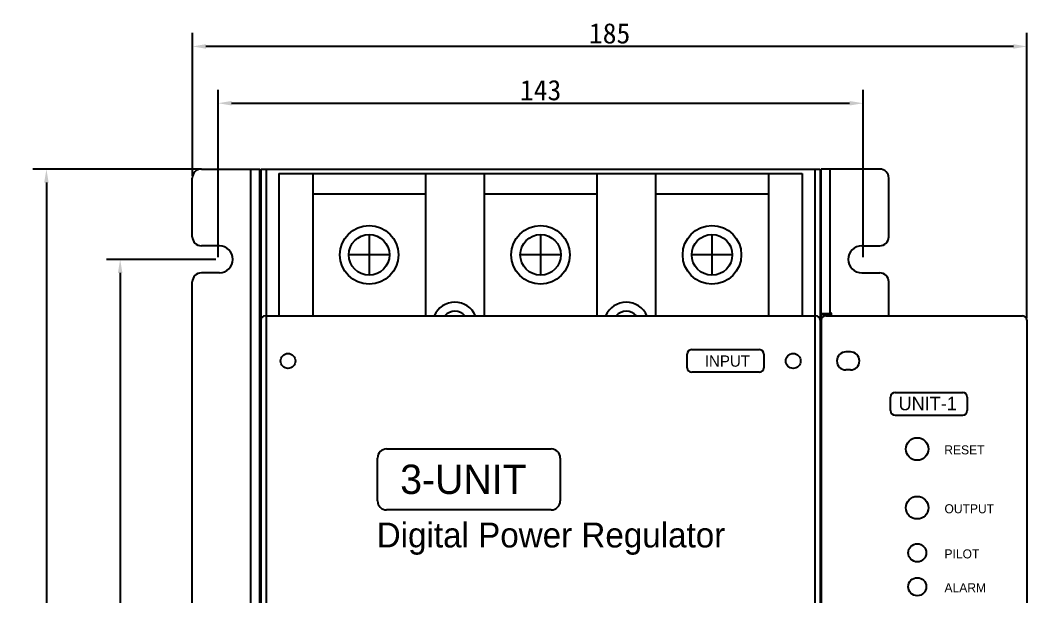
# Model space of a CAD drawing. Header units: millimetres. Extents: x 509 to 2635, y 363 to 1089.
# Drawn here: x 1824.3 to 2047.4, y 771.3 to 899 of the extents above; entities that cross this region are included whole.
import ezdxf

# ---------------------------------------------------------------- set-up
doc = ezdxf.new("R2010")
doc.units = ezdxf.units.MM
doc.dimstyles.new('ISO-25', dxfattribs={"dimtxt": 4.5, "dimasz": 3, "dimexe": 3, "dimexo": 0.5, "dimtad": 1, "dimtxsty": 'Standard', "dimcen": 2.5, "dimclrd": 6, "dimclre": 6, "dimclrt": 1, "dimadec": 0, "dimazin": 0, "dimtfac": 1, "dimtmove": 0, "dimatfit": 3, "dimfxl": 3, "dimarcsym": 0})

# ---------------------------------------------------------------- blocks, each defined once
blk = doc.blocks.new('*D8')
at = {"color": 6, "lineweight": -2, "transparency": 16777216}
for p, q in [((1868.15, 846.51), (1868.15, 883.6)), ((2011.15, 846.51), (2011.15, 883.6)), ((1871.15, 880.6), (2008.15, 880.6))]:
    blk.add_line(p, q, dxfattribs=at)
at = {"color": 6, "transparency": 16777216}
for points in [[(1871.15, 881.1), (1871.15, 880.1), (1868.15, 880.6)], [(2008.15, 881.1), (2008.15, 880.1), (2011.15, 880.6)]]:
    blk.add_solid(points, dxfattribs=at)
at = {"layer": 'Defpoints', "color": 0, "transparency": 16777216}
for p in [(2011.15, 880.6), (1868.15, 846.01), (2011.15, 846.01)]:
    blk.add_point(p, dxfattribs=at)
at = {"color": 1, "transparency": 16777216, "insert": (1939.65, 883.47), "char_height": 4.5, "attachment_point": 5}
blk.add_mtext('143', dxfattribs=at)
blk = doc.blocks.new('*D10')
at = {"color": 6, "lineweight": -2, "transparency": 16777216}
for p, q in [((1867.65, 846.01), (1843.45, 846.01)), ((1846.45, 843.01), (1846.45, 629.01)), ((1867.65, 626.01), (1843.45, 626.01))]:
    blk.add_line(p, q, dxfattribs=at)
at = {"color": 6, "transparency": 16777216}
for points in [[(1845.95, 843.01), (1846.95, 843.01), (1846.45, 846.01)], [(1845.95, 629.01), (1846.95, 629.01), (1846.45, 626.01)]]:
    blk.add_solid(points, dxfattribs=at)
at = {"layer": 'Defpoints', "color": 0, "transparency": 16777216}
for p in [(1868.15, 846.01), (1846.45, 626.01), (1868.15, 626.01)]:
    blk.add_point(p, dxfattribs=at)
at = {"color": 1, "transparency": 16777216, "insert": (1843.57, 736.01), "char_height": 4.5, "attachment_point": 5, "rotation": 90}
blk.add_mtext('220', dxfattribs=at)
blk = doc.blocks.new('*D14')
at = {"color": 6, "lineweight": -2, "transparency": 16777216}
for p, q in [((1862.45, 864.51), (1862.45, 896.18)), ((2047.45, 833.01), (2047.45, 896.18)), ((2044.45, 893.18), (1865.45, 893.18))]:
    blk.add_line(p, q, dxfattribs=at)
at = {"color": 6, "transparency": 16777216}
for points in [[(1865.45, 893.68), (1865.45, 892.68), (1862.45, 893.18)], [(2044.45, 893.68), (2044.45, 892.68), (2047.45, 893.18)]]:
    blk.add_solid(points, dxfattribs=at)
at = {"layer": 'Defpoints', "color": 0, "transparency": 16777216}
for p in [(1862.45, 893.18), (1862.45, 864.01), (2047.45, 832.51)]:
    blk.add_point(p, dxfattribs=at)
at = {"color": 1, "transparency": 16777216, "insert": (1954.95, 896.05), "char_height": 4.5, "attachment_point": 5}
blk.add_mtext('185', dxfattribs=at)
blk = doc.blocks.new('*D19')
at = {"color": 6, "lineweight": -2, "transparency": 16777216}
for p, q in [((1863.95, 866.01), (1827.1, 866.01)), ((1830.1, 863.01), (1830.1, 609.01)), ((1863.95, 606.01), (1827.1, 606.01))]:
    blk.add_line(p, q, dxfattribs=at)
at = {"color": 6, "transparency": 16777216}
for points in [[(1829.6, 863.01), (1830.6, 863.01), (1830.1, 866.01)], [(1829.6, 609.01), (1830.6, 609.01), (1830.1, 606.01)]]:
    blk.add_solid(points, dxfattribs=at)
at = {"layer": 'Defpoints', "color": 0, "transparency": 16777216}
for p in [(1864.45, 866.01), (1830.1, 606.01), (1864.45, 606.01)]:
    blk.add_point(p, dxfattribs=at)
at = {"color": 1, "transparency": 16777216, "insert": (1827.23, 736.01), "char_height": 4.5, "attachment_point": 5, "rotation": 90}
blk.add_mtext('260', dxfattribs=at)

msp = doc.modelspace()

# ---------------------------------------------------------------- linework, layer by layer
for p, q in [((1864.448, 866.011), (1877.448, 866.011)), ((1875.448, 606.011), (1875.448, 866.011)), ((1877.448, 606.011), (1877.448, 866.011)), ((1877.648, 866.011), (1877.648, 566.011)), ((1877.648, 866.011), (2001.648, 866.011)), ((1878.848, 866.011), (1878.848, 566.011)), ((2000.448, 866.011), (2000.448, 566.011)), ((2001.648, 866.011), (2001.648, 566.011)), ((2001.848, 606.011), (2001.848, 866.011)), ((2014.848, 866.011), (2001.848, 866.011)), ((2003.848, 834.084), (2003.848, 866.011)), ((1862.448, 851.011), (1862.448, 864.011)), ((1881.648, 865.011), (1997.648, 865.011)), ((1881.648, 865.011), (1881.648, 833.511)), ((1889.148, 865.011), (1889.148, 833.511)), ((1914.148, 865.011), (1914.148, 833.511)), ((1927.148, 865.011), (1927.148, 833.511)), ((1952.148, 865.011), (1952.148, 833.511)), ((1965.148, 865.011), (1965.148, 833.511)), ((1990.148, 865.011), (1990.148, 833.511)), ((1997.648, 865.011), (1997.648, 833.511)), ((2016.848, 851.011), (2016.848, 864.011)), ((1889.148, 860.511), (1914.148, 860.511)), ((1927.148, 860.511), (1952.148, 860.511)), ((1965.148, 860.511), (1990.148, 860.511)), ((1901.648, 851.511), (1901.648, 842.511)), ((1939.648, 851.511), (1939.648, 842.511)), ((1977.648, 851.511), (1977.648, 842.511)), ((1868.448, 849.011), (1864.448, 849.011)), ((2010.848, 849.011), (2014.848, 849.011)), ((1906.148, 847.011), (1897.148, 847.011)), ((1944.148, 847.011), (1935.148, 847.011)), ((1982.148, 847.011), (1973.148, 847.011)), ((1868.448, 843.011), (1864.448, 843.011)), ((2010.848, 843.011), (2014.848, 843.011)), ((1862.448, 631.011), (1862.448, 841.011)), ((2016.848, 833.511), (2016.848, 841.011)), ((2001.848, 834.011), (2003.775, 834.011)), ((2001.848, 833.811), (2003.775, 833.811)), ((2002.848, 833.511), (2046.448, 833.511)), ((1973.145, 826.015), (1988.148, 826.015)), ((1972.145, 822.013), (1972.145, 825.015)), ((1989.148, 825.015), (1989.148, 822.013)), ((2008.348, 825.511), (2007.348, 825.511)), ((2008.348, 821.511), (2007.348, 821.511)), ((1988.148, 821.013), (1973.145, 821.013)), ((2017.246, 812.511), (2017.246, 815.512)), ((2018.246, 816.512), (2033.25, 816.512)), ((2034.25, 815.512), (2034.25, 812.511)), ((2018.246, 811.511), (2033.25, 811.511)), ((1905.513, 804.009), (1942.018, 804.009)), ((1903.513, 792.507), (1903.513, 802.009)), ((1944.018, 802.009), (1944.018, 792.507)), ((1942.018, 790.507), (1905.513, 790.507))]:
    msp.add_line(p, q)
at = {"ltscale": 10}
for p, q in [((1877.648, 599.511), (1877.648, 832.511)), ((1878.648, 833.511), (2000.648, 833.511)), ((2001.648, 832.511), (2001.648, 599.511)), ((2001.848, 832.511), (2001.848, 649.511)), ((2047.448, 832.511), (2047.448, 649.511))]:
    msp.add_line(p, q, dxfattribs=at)
for centre, radius in [((1901.648, 847.011), 6.5), ((1939.648, 847.011), 6.5), ((1977.648, 847.011), 6.5), ((1901.648, 847.011), 4.5), ((1939.648, 847.011), 4.5), ((1977.648, 847.011), 4.5), ((1883.648, 823.511), 1.65), ((1995.648, 823.511), 1.65), ((2023.148, 804.007), 2.5), ((2023.148, 791.007), 2.5), ((2023.148, 781.007), 2), ((2023.148, 773.507), 2)]:
    msp.add_circle(centre, radius)
for centre, radius, start, end in [((1864.448, 864.011), 2, 90, 180), ((2014.848, 864.011), 2, 0, 90), ((1864.448, 851.011), 2, 180, 270), ((2014.848, 851.011), 2, 270, 0), ((1868.448, 846.011), 3, 270, 90), ((2010.848, 846.011), 3, 90, 270), ((1864.448, 841.011), 2, 90, 180), ((2014.848, 841.011), 2, 0, 90), ((1920.648, 831.511), 5, 23.57818, 156.42182), ((1958.648, 831.511), 5, 23.57818, 156.42182), ((1920.648, 831.511), 3, 41.81031, 138.18969), ((1958.648, 831.511), 3, 41.81031, 138.18969), ((2003.948, 833.911), 0.2, 210, 150), ((1973.145, 825.015), 1, 90, 180), ((1988.148, 825.015), 1, 0, 90), ((2007.348, 823.511), 2, 90, 270), ((2008.348, 823.511), 2, 270, 90), ((1973.145, 822.013), 1, 180, 270), ((1988.148, 822.013), 1, 270, 0), ((2018.246, 815.512), 1, 90, 180), ((2033.25, 815.512), 1, 0, 90), ((2018.246, 812.511), 1, 180, 270), ((2033.25, 812.511), 1, 270, 0), ((1905.513, 802.009), 2, 90, 180), ((1942.018, 802.009), 2, 0, 90), ((1905.513, 792.507), 2, 180, 270), ((1942.018, 792.507), 2, 270, 0)]:
    msp.add_arc(centre, radius, start, end)
for centre, start, end in [((1878.648, 832.511), 90, 180), ((2000.648, 832.511), 0, 90), ((2002.848, 832.511), 90, 180), ((2046.448, 832.511), 0, 90)]:
    msp.add_arc(centre, 1, start, end, dxfattribs=at)

# ---------------------------------------------------------------- texts
at = {"attachment_point": 1}
for s, insert, char_height, width in [('{\\f@\uffc8\uffdeﾸￕￅￂﾰﾡﾶ\ufff7ￃﾼ|b0|i0|c129|p18;INPUT}', (1976.049, 824.74), 2.5, 10.2689), ('{\\f@\uffc8\uffdeﾸￕￅￂﾰﾡﾶ\ufff7ￃﾼ|b0|i0|c129|p18;UNIT-1}', (2019.001, 815.586), 3, 12.4589), ('{\\f\uffc8\uffdeﾸￕￅￂﾰﾡﾶ\ufff7ￃﾼ|b0|i0|c129|p18;RESET}', (2029.147, 804.818), 2, 9.6082), ('{\\f@\uffc8\uffdeﾸￕￅￂﾰﾡﾶ\ufff7ￃﾼ|b0|i0|c129|p18;3-UNIT}', (1908.537, 800.546), 6.5, 34.569), ('{\\f\uffc8\uffdeﾸￕￅￂﾰﾡﾶ\ufff7ￃﾼ|b0|i0|c129|p18;OUTPUT}', (2029.184, 791.775), 2, 10.6922), ('{\\fﾱﾼﾸﾲ|b0|i0|c129|p49;Digital Power Regulator\\H0.9818x; }', (1903.327, 787.706), 5.5, 88.62577), ('{\\f\uffc8\uffdeﾸￕￅￂﾰﾡﾶ\ufff7ￃﾼ|b0|i0|c129|p18;PILOT}', (2029.184, 781.775), 2, 10.6922), ('{\\f\uffc8\uffdeﾸￕￅￂﾰﾡﾶ\ufff7ￃﾼ|b0|i0|c129|p18;ALARM}', (2029.184, 774.275), 2, 10.6922)]:
    msp.add_mtext(s, dxfattribs=dict(at, insert=insert, char_height=char_height, width=width))

# ---------------------------------------------------------------- dimensions: what is measured, and where the dimension line sits
for base, p1, p2, picture, middle in [((1862.448, 893.176), (2047.448, 832.511), (1862.448, 864.011), '*D14', (1954.948, 896.051)), ((2011.148, 880.6), (1868.148, 846.011), (2011.148, 846.011), '*D8', (1939.648, 883.475))]:
    dim = msp.add_linear_dim(base=base, p1=p1, p2=p2, dimstyle='ISO-25')
    dim.commit()
    dim.dimension.update_dxf_attribs({"geometry": picture, "text_midpoint": middle})
for base, p1, p2, picture, middle in [((1830.104, 606.011), (1864.448, 866.011), (1864.448, 606.011), '*D19', (1827.229, 736.011)), ((1846.446, 626.011), (1868.148, 846.011), (1868.148, 626.011), '*D10', (1843.571, 736.011))]:
    dim = msp.add_linear_dim(base=base, p1=p1, p2=p2, angle=90, dimstyle='ISO-25')
    dim.commit()
    dim.dimension.update_dxf_attribs({"geometry": picture, "text_midpoint": middle})

doc.saveas('drawing.dxf')
